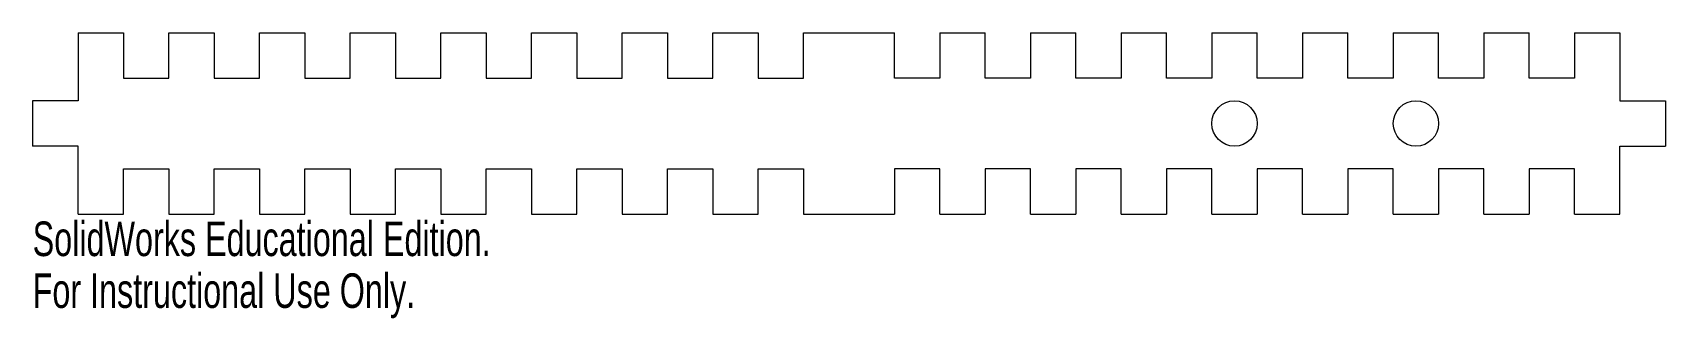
# Model space of a CAD drawing. Header units: inches. Extents: x -4.5 to 4.5, y -1.07 to 0.5.
import ezdxf

# ---------------------------------------------------------------- set-up
doc = ezdxf.new("R2010")
doc.units = ezdxf.units.IN
doc.header["$MEASUREMENT"] = 0
doc.styles.add('SLDTEXTSTYLE0', font='TXT', dxfattribs={"width": 0.7})

msp = doc.modelspace()

# ---------------------------------------------------------------- linework, layer by layer
at = {"color": 7, "linetype": 'Continuous', "lineweight": 15}
for p, q in [((-4.25, 0.5), (-4.25, 0.125)), ((-4.25, 0.5), (-4, 0.5)), ((-4, 0.5), (-4, 0.25)), ((-3.75, 0.25), (-3.75, 0.5)), ((-3.75, 0.5), (-3.5, 0.5)), ((-3.5, 0.5), (-3.5, 0.25)), ((-3.25, 0.25), (-3.25, 0.5)), ((-3.25, 0.5), (-3, 0.5)), ((-3, 0.5), (-3, 0.25)), ((-2.75, 0.25), (-2.75, 0.5)), ((-2.75, 0.5), (-2.5, 0.5)), ((-2.5, 0.5), (-2.5, 0.25)), ((-2.25, 0.25), (-2.25, 0.5)), ((-2.25, 0.5), (-2, 0.5)), ((-2, 0.5), (-2, 0.25)), ((-1.75, 0.25), (-1.75, 0.5)), ((-1.75, 0.5), (-1.5, 0.5)), ((-1.5, 0.5), (-1.5, 0.25)), ((-1.25, 0.25), (-1.25, 0.5)), ((-1.25, 0.5), (-1, 0.5)), ((-1, 0.5), (-1, 0.25)), ((-0.75, 0.25), (-0.75, 0.5)), ((-0.75, 0.5), (-0.5, 0.5)), ((-0.5, 0.5), (-0.5, 0.25)), ((-0.25, 0.25), (-0.25, 0.5)), ((-0.25, 0.5), (0.25, 0.5)), ((0.25, 0.25), (0.25, 0.5)), ((0.5, 0.5), (0.5, 0.25)), ((0.5, 0.5), (0.75, 0.5)), ((0.75, 0.25), (0.75, 0.5)), ((1, 0.5), (1, 0.25)), ((1, 0.5), (1.25, 0.5)), ((1.25, 0.25), (1.25, 0.5)), ((1.5, 0.5), (1.5, 0.25)), ((1.5, 0.5), (1.75, 0.5)), ((1.75, 0.25), (1.75, 0.5)), ((2, 0.5), (2, 0.25)), ((2, 0.5), (2.25, 0.5)), ((2.25, 0.25), (2.25, 0.5)), ((2.5, 0.5), (2.5, 0.25)), ((2.5, 0.5), (2.75, 0.5)), ((2.75, 0.25), (2.75, 0.5)), ((3, 0.5), (3, 0.25)), ((3, 0.5), (3.25, 0.5)), ((3.25, 0.25), (3.25, 0.5)), ((3.5, 0.5), (3.5, 0.25)), ((3.5, 0.5), (3.75, 0.5)), ((3.75, 0.25), (3.75, 0.5)), ((4, 0.5), (4, 0.25)), ((4, 0.5), (4.25, 0.5)), ((4.25, 0.5), (4.25, 0.125)), ((-4, 0.25), (-3.75, 0.25)), ((-3.5, 0.25), (-3.25, 0.25)), ((-3, 0.25), (-2.75, 0.25)), ((-2.5, 0.25), (-2.25, 0.25)), ((-2, 0.25), (-1.75, 0.25)), ((-1.5, 0.25), (-1.25, 0.25)), ((-1, 0.25), (-0.75, 0.25)), ((-0.5, 0.25), (-0.25, 0.25)), ((0.5, 0.25), (0.25, 0.25)), ((1, 0.25), (0.75, 0.25)), ((1.5, 0.25), (1.25, 0.25)), ((2, 0.25), (1.75, 0.25)), ((2.5, 0.25), (2.25, 0.25)), ((3, 0.25), (2.75, 0.25)), ((3.5, 0.25), (3.25, 0.25)), ((4, 0.25), (3.75, 0.25)), ((-4.5, 0.125), (-4.5, -0.125)), ((-4.25, 0.125), (-4.5, 0.125)), ((4.25, 0.125), (4.5, 0.125)), ((4.5, 0.125), (4.5, -0.125)), ((-4.25, -0.125), (-4.5, -0.125)), ((-4.25, -0.5), (-4.25, -0.125)), ((4.25, -0.125), (4.5, -0.125)), ((4.25, -0.5), (4.25, -0.125)), ((-4, -0.25), (-3.75, -0.25)), ((-4, -0.5), (-4, -0.25)), ((-3.75, -0.25), (-3.75, -0.5)), ((-3.5, -0.25), (-3.25, -0.25)), ((-3.5, -0.5), (-3.5, -0.25)), ((-3.25, -0.25), (-3.25, -0.5)), ((-3, -0.25), (-2.75, -0.25)), ((-3, -0.5), (-3, -0.25)), ((-2.75, -0.25), (-2.75, -0.5)), ((-2.5, -0.25), (-2.25, -0.25)), ((-2.5, -0.5), (-2.5, -0.25)), ((-2.25, -0.25), (-2.25, -0.5)), ((-2, -0.25), (-1.75, -0.25)), ((-2, -0.5), (-2, -0.25)), ((-1.75, -0.25), (-1.75, -0.5)), ((-1.5, -0.25), (-1.25, -0.25)), ((-1.5, -0.5), (-1.5, -0.25)), ((-1.25, -0.25), (-1.25, -0.5)), ((-1, -0.25), (-0.75, -0.25)), ((-1, -0.5), (-1, -0.25)), ((-0.75, -0.25), (-0.75, -0.5)), ((-0.5, -0.25), (-0.25, -0.25)), ((-0.5, -0.5), (-0.5, -0.25)), ((-0.25, -0.25), (-0.25, -0.5)), ((0.5, -0.25), (0.25, -0.25)), ((0.25, -0.25), (0.25, -0.5)), ((0.5, -0.5), (0.5, -0.25)), ((1, -0.25), (0.75, -0.25)), ((0.75, -0.25), (0.75, -0.5)), ((1, -0.5), (1, -0.25)), ((1.5, -0.25), (1.25, -0.25)), ((1.25, -0.25), (1.25, -0.5)), ((1.5, -0.5), (1.5, -0.25)), ((2, -0.25), (1.75, -0.25)), ((1.75, -0.25), (1.75, -0.5)), ((2, -0.5), (2, -0.25)), ((2.5, -0.25), (2.25, -0.25)), ((2.25, -0.25), (2.25, -0.5)), ((2.5, -0.5), (2.5, -0.25)), ((3, -0.25), (2.75, -0.25)), ((2.75, -0.25), (2.75, -0.5)), ((3, -0.5), (3, -0.25)), ((3.5, -0.25), (3.25, -0.25)), ((3.25, -0.25), (3.25, -0.5)), ((3.5, -0.5), (3.5, -0.25)), ((4, -0.25), (3.75, -0.25)), ((3.75, -0.25), (3.75, -0.5)), ((4, -0.5), (4, -0.25)), ((-4.25, -0.5), (-4, -0.5)), ((-3.75, -0.5), (-3.5, -0.5)), ((-3.25, -0.5), (-3, -0.5)), ((-2.75, -0.5), (-2.5, -0.5)), ((-2.25, -0.5), (-2, -0.5)), ((-1.75, -0.5), (-1.5, -0.5)), ((-1.25, -0.5), (-1, -0.5)), ((-0.75, -0.5), (-0.5, -0.5)), ((-0.25, -0.5), (0.25, -0.5)), ((0.5, -0.5), (0.75, -0.5)), ((1, -0.5), (1.25, -0.5)), ((1.5, -0.5), (1.75, -0.5)), ((2, -0.5), (2.25, -0.5)), ((2.5, -0.5), (2.75, -0.5)), ((3, -0.5), (3.25, -0.5)), ((3.5, -0.5), (3.75, -0.5)), ((4, -0.5), (4.25, -0.5))]:
    msp.add_line(p, q, dxfattribs=at)
for centre in [(2.125, 0), (3.125, 0)]:
    msp.add_circle(centre, 0.125, dxfattribs=at)

# ---------------------------------------------------------------- texts
at = {"color": 7, "linetype": 'Continuous', "char_height": 0.1903, "attachment_point": 1, "style": 'SLDTEXTSTYLE0'}
for s, insert in [('SolidWorks Educational Edition.', (-4.5, -0.5401)), ('For Instructional Use Only.', (-4.5, -0.8256))]:
    msp.add_mtext(s, dxfattribs=dict(at, insert=insert))

doc.saveas('drawing.dxf')
